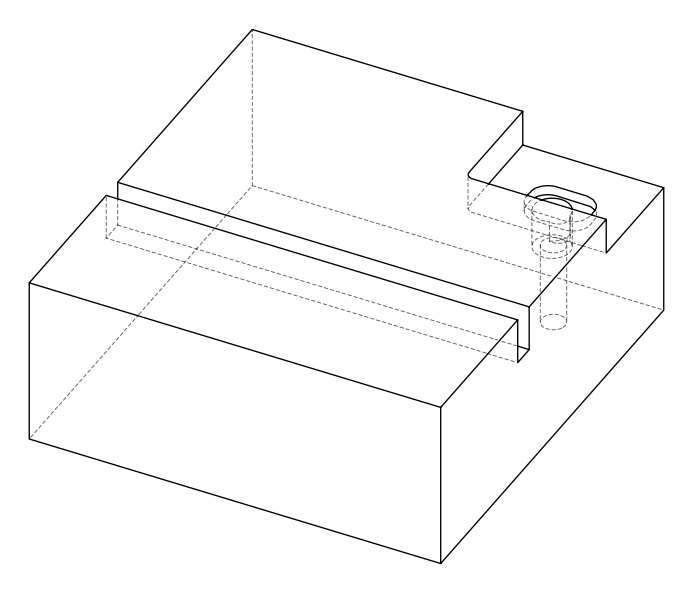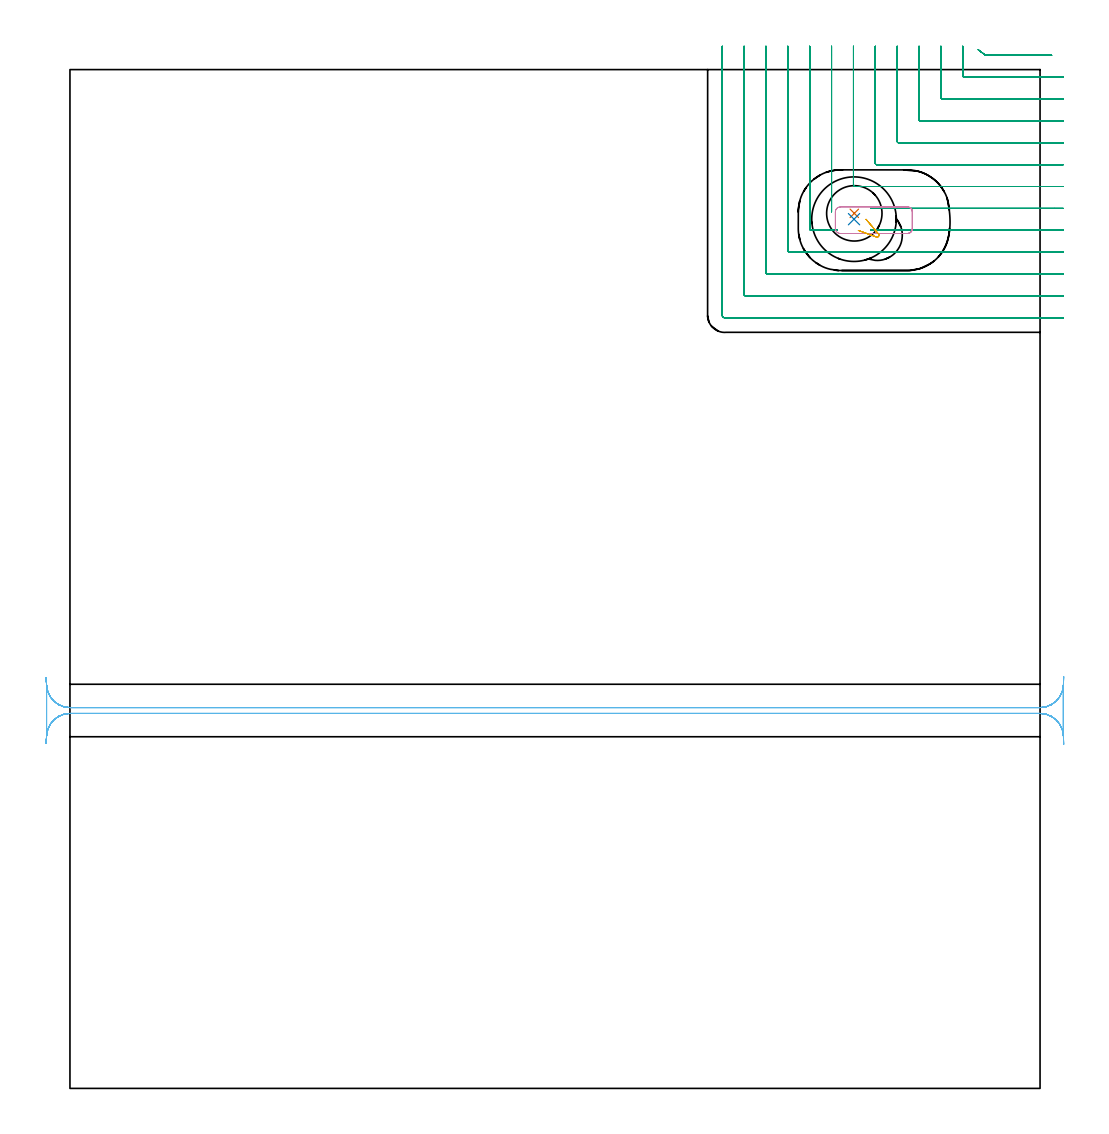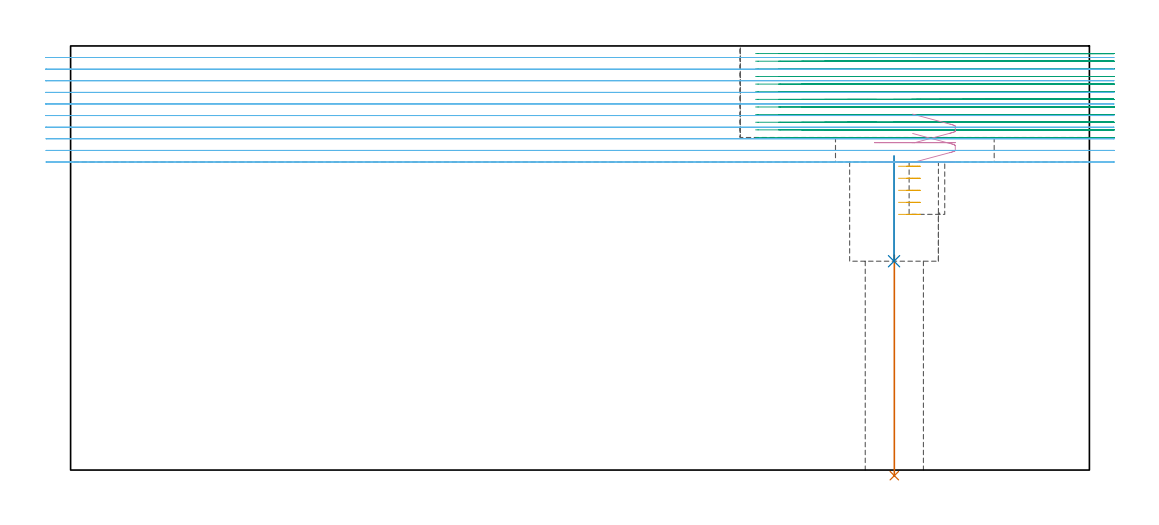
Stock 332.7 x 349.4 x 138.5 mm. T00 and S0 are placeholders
(PLAN: 6 operations, 4 tool changes, 57.4 min)
(1 INDEXABLE_INSERT_DRILL_THROUGH_HOLE_FROM_SOLID | STEP1HOLE | NXT0302_009 | 0.3 min | 39226 mm3)
(2 INDEXABLE_INSERT_DRILL_BLIND_HOLE_FROM_SOLID | STEP1POCKET | UGT0302_008 | 0.15 min | 26493 mm3)
(3 MILL_CORNER_NOTCH_RECTANGULAR | CORNER_NOTCH_RECTANGULAR | NXT0201_013 | Follow Part, ap 2.5, ae 75% | 41.26 min | 287174 mm3)
(4 MILL_RECTANGULAR_POCKET | POCKET_RECTANGULAR_STRAIGHT | UGT0201_109 | Follow Part, ap 6.35, ae 75% | 0.57 min | 7590 mm3)
(5 MILL_SLOT_ROUND_PART | SLOT_PARTIAL_ROUND | NXT0201_012 | Follow Part, ap 4, ae 75% | 0.22 min | 849 mm3)
(6 MILL_RECTANGULAR_SLOT | SLOT_RECTANGULAR | NXT0201_012 | Follow Part, ap 4, ae 75% | 14.92 min | 226970 mm3)
(TOOL NXT0302_009 | Index. Insert Drill 19mm [880-D1900L25-05] | D19 PA176 FL95 Z2)
(TOOL UGT0302_008 | Indexable Insert Drill 29mm | D29 PA180 FL50 Z2)
(TOOL NXT0201_013 | ENDMILL 10mm | D10 FL30 Z4)
(TOOL UGT0201_109 | End Mill 25.4 mm | D25.4 FL25 Z2)
(TOOL NXT0201_012 | ENDMILL 16mm [2P460-1600-NA 1630] | D16 FL38 Z6)
(OP 1 INDEXABLE_INSERT_DRILL_THROUGH_HOLE_FROM_SOLID)
G17 G21 G94 G90
T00 M6
G54
G17 G0 G90 X269. Y300.1 S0 M3
G43 Z148.5 H1
G94 G81 G98 Z-1.832 F250. R70.2
G80
M5
M2
(OP 2 INDEXABLE_INSERT_DRILL_BLIND_HOLE_FROM_SOLID)
G17 G21 G94 G90
T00 M6
G54
G17 G0 G90 X268.9 Y298.1 S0 M3
G43 Z148.5 H0
G94 G81 G98 Z68.2 F250. R102.6
G80
M5
M2
(OP 3 MILL_CORNER_NOTCH_RECTANGULAR)
G17 G21 G94 G90
T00 M6
G54
G17 G0 G90 X311.499 Y356.2 S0 M3
G43 Z148.5 H0
Z136.008
G94 G1 X313.899 Y354.4 F250.
G3 X314.193 Y354.3 R0.5 F500.
G1 X333.695
X336.695 F250.
G0 Z148.5
X306.2 Y357.4
Z136.008
G1 Y354.4
Y347.294 F500.
G3 X306.694 Y346.8 R0.5
G1 X337.7
X340.7 F250.
G0 Z148.5
X298.7 Y357.4
Z136.008
G1 Y354.4
Y339.795 F500.
G3 X299.195 Y339.3 R0.5
G1 X337.7
X340.7 F250.
G0 Z148.5
X291.2 Y357.4
Z136.008
G1 Y354.4
Y332.295 F500.
G3 X291.695 Y331.8 R0.5
G1 X337.7
X340.7 F250.
G0 Z148.5
X283.7 Y357.4
Z136.008
G1 Y354.4
Y324.795 F500.
G3 X284.195 Y324.3 R0.5
G1 X337.7
X340.7 F250.
G0 Z148.5
X276.2 Y357.4
Z136.008
G1 Y354.4
Y317.295 F500.
G3 X276.695 Y316.8 R0.5
G1 X337.7
X340.7 F250.
G0 Z148.5
X268.7 Y357.4
Z136.008
G1 Y354.4
Y309.796 F500.
G3 X269.196 Y309.3 R0.5
G1 X337.7
X340.7 F250.
G0 Z148.5
X261.2 Y357.4
Z136.008
G1 Y354.4
Y303.649 F500.
Y300.649 F250.
G0 Z148.5
X253.7 Y357.4
Z136.008
G1 Y354.4
Y294.796 F500.
G3 X254.196 Y294.3 R0.5
G1 X260.196
X263.196 F250.
G0 Z148.5
X274.648 Y301.8
Z136.008
G1 X277.648
X337.7 F500.
X340.7 F250.
G0 Z148.5
X274.605 Y294.3
Z136.008
G1 X277.605
X337.7 F500.
X340.7 F250.
G0 Z148.5
X246.2 Y357.4
Z136.008
G1 Y354.4
Y287.296 F500.
G3 X246.696 Y286.8 R0.5
G1 X337.7
X340.7 F250.
G0 Z148.5
X238.7 Y357.4
Z136.008
G1 Y354.4
Y279.797 F500.
G3 X239.197 Y279.3 R0.5
G1 X337.7
X340.7 F250.
G0 Z148.5
X231.2 Y357.4
Z136.008
G1 Y354.4
Y272.297 F500.
G3 X231.697 Y271.8 R0.5
G1 X337.7
X340.7 F250.
G0 Z148.5
X223.7 Y357.4
Z136.008
G1 Y354.4
Y265.1 F500.
G3 X224.5 Y264.3 R0.8
G1 X337.7
X340.7 F250.
G0 Z148.5
X311.499 Y356.2
Z133.517
G1 X313.899 Y354.4
G3 X314.193 Y354.3 R0.5 F500.
G1 X333.695
X336.695 F250.
G0 Z148.5
X306.2 Y357.4
Z133.517
G1 Y354.4
Y347.294 F500.
G3 X306.694 Y346.8 R0.5
G1 X337.7
X340.7 F250.
G0 Z148.5
X298.7 Y357.4
Z133.517
G1 Y354.4
Y339.795 F500.
G3 X299.195 Y339.3 R0.5
G1 X337.7
X340.7 F250.
G0 Z148.5
X291.2 Y357.4
Z133.517
G1 Y354.4
Y332.295 F500.
G3 X291.695 Y331.8 R0.5
G1 X337.7
X340.7 F250.
G0 Z148.5
X283.7 Y357.4
Z133.517
G1 Y354.4
Y324.795 F500.
G3 X284.195 Y324.3 R0.5
G1 X337.7
X340.7 F250.
G0 Z148.5
X276.2 Y357.4
Z133.517
G1 Y354.4
Y317.295 F500.
G3 X276.695 Y316.8 R0.5
G1 X337.7
X340.7 F250.
G0 Z148.5
X268.7 Y357.4
Z133.517
G1 Y354.4
Y309.796 F500.
G3 X269.196 Y309.3 R0.5
G1 X337.7
X340.7 F250.
G0 Z148.5
X261.2 Y357.4
Z133.517
G1 Y354.4
Y303.649 F500.
Y300.649 F250.
G0 Z148.5
X253.7 Y357.4
Z133.517
G1 Y354.4
Y294.796 F500.
G3 X254.196 Y294.3 R0.5
G1 X260.196
X263.196 F250.
G0 Z148.5
X274.648 Y301.8
Z133.517
G1 X277.648
X337.7 F500.
X340.7 F250.
G0 Z148.5
X274.605 Y294.3
Z133.517
G1 X277.605
X337.7 F500.
X340.7 F250.
G0 Z148.5
X246.2 Y357.4
Z133.517
G1 Y354.4
Y287.296 F500.
G3 X246.696 Y286.8 R0.5
G1 X337.7
X340.7 F250.
G0 Z148.5
X238.7 Y357.4
Z133.517
G1 Y354.4
Y279.797 F500.
G3 X239.197 Y279.3 R0.5
G1 X337.7
X340.7 F250.
G0 Z148.5
X231.2 Y357.4
Z133.517
G1 Y354.4
Y272.297 F500.
G3 X231.697 Y271.8 R0.5
G1 X337.7
X340.7 F250.
G0 Z148.5
X223.7 Y357.4
Z133.517
G1 Y354.4
Y265.1 F500.
G3 X224.5 Y264.3 R0.8
G1 X337.7
X340.7 F250.
G0 Z148.5
X311.499 Y356.2
Z131.025
G1 X313.899 Y354.4
G3 X314.193 Y354.3 R0.5 F500.
G1 X333.695
X336.695 F250.
G0 Z148.5
X306.2 Y357.4
Z131.025
G1 Y354.4
Y347.294 F500.
G3 X306.694 Y346.8 R0.5
G1 X337.7
X340.7 F250.
G0 Z148.5
X298.7 Y357.4
Z131.025
G1 Y354.4
Y339.795 F500.
G3 X299.195 Y339.3 R0.5
G1 X337.7
X340.7 F250.
G0 Z148.5
X291.2 Y357.4
Z131.025
G1 Y354.4
Y332.295 F500.
G3 X291.695 Y331.8 R0.5
G1 X337.7
X340.7 F250.
G0 Z148.5
X283.7 Y357.4
Z131.025
G1 Y354.4
Y324.795 F500.
G3 X284.195 Y324.3 R0.5
G1 X337.7
X340.7 F250.
G0 Z148.5
X276.2 Y357.4
Z131.025
G1 Y354.4
Y317.295 F500.
G3 X276.695 Y316.8 R0.5
G1 X337.7
X340.7 F250.
G0 Z148.5
X268.7 Y357.4
Z131.025
G1 Y354.4
Y309.796 F500.
G3 X269.196 Y309.3 R0.5
G1 X337.7
X340.7 F250.
G0 Z148.5
X261.2 Y357.4
Z131.025
G1 Y354.4
Y303.649 F500.
Y300.649 F250.
G0 Z148.5
X253.7 Y357.4
Z131.025
G1 Y354.4
Y294.796 F500.
G3 X254.196 Y294.3 R0.5
G1 X260.196
X263.196 F250.
G0 Z148.5
X274.648 Y301.8
Z131.025
G1 X277.648
X337.7 F500.
X340.7 F250.
G0 Z148.5
X274.605 Y294.3
Z131.025
G1 X277.605
X337.7 F500.
X340.7 F250.
G0 Z148.5
X246.2 Y357.4
Z131.025
G1 Y354.4
Y287.296 F500.
G3 X246.696 Y286.8 R0.5
G1 X337.7
X340.7 F250.
G0 Z148.5
X238.7 Y357.4
Z131.025
G1 Y354.4
Y279.797 F500.
G3 X239.197 Y279.3 R0.5
G1 X337.7
X340.7 F250.
G0 Z148.5
X231.2 Y357.4
Z131.025
G1 Y354.4
Y272.297 F500.
G3 X231.697 Y271.8 R0.5
G1 X337.7
X340.7 F250.
G0 Z148.5
X223.7 Y357.4
Z131.025
G1 Y354.4
Y265.1 F500.
G3 X224.5 Y264.3 R0.8
G1 X337.7
X340.7 F250.
G0 Z148.5
X311.499 Y356.2
Z128.533
G1 X313.899 Y354.4
G3 X314.193 Y354.3 R0.5 F500.
G1 X333.695
X336.695 F250.
G0 Z148.5
X306.2 Y357.4
Z128.533
G1 Y354.4
Y347.294 F500.
G3 X306.694 Y346.8 R0.5
G1 X337.7
X340.7 F250.
G0 Z148.5
X298.7 Y357.4
Z128.533
G1 Y354.4
Y339.795 F500.
G3 X299.195 Y339.3 R0.5
G1 X337.7
X340.7 F250.
G0 Z148.5
X291.2 Y357.4
Z128.533
G1 Y354.4
Y332.295 F500.
G3 X291.695 Y331.8 R0.5
G1 X337.7
X340.7 F250.
G0 Z148.5
X283.7 Y357.4
Z128.533
G1 Y354.4
Y324.795 F500.
G3 X284.195 Y324.3 R0.5
G1 X337.7
X340.7 F250.
G0 Z148.5
X276.2 Y357.4
Z128.533
G1 Y354.4
Y317.295 F500.
G3 X276.695 Y316.8 R0.5
G1 X337.7
X340.7 F250.
G0 Z148.5
X268.7 Y357.4
Z128.533
G1 Y354.4
Y309.796 F500.
G3 X269.196 Y309.3 R0.5
G1 X337.7
X340.7 F250.
G0 Z148.5
X261.2 Y357.4
Z128.533
G1 Y354.4
Y303.649 F500.
Y300.649 F250.
G0 Z148.5
X253.7 Y357.4
Z128.533
G1 Y354.4
Y294.796 F500.
G3 X254.196 Y294.3 R0.5
G1 X260.196
X263.196 F250.
G0 Z148.5
X274.648 Y301.8
Z128.533
G1 X277.648
X337.7 F500.
X340.7 F250.
G0 Z148.5
X274.605 Y294.3
Z128.533
G1 X277.605
X337.7 F500.
X340.7 F250.
G0 Z148.5
X246.2 Y357.4
Z128.533
G1 Y354.4
Y287.296 F500.
G3 X246.696 Y286.8 R0.5
G1 X337.7
X340.7 F250.
G0 Z148.5
X238.7 Y357.4
Z128.533
G1 Y354.4
Y279.797 F500.
G3 X239.197 Y279.3 R0.5
G1 X337.7
X340.7 F250.
G0 Z148.5
X231.2 Y357.4
Z128.533
G1 Y354.4
Y272.297 F500.
G3 X231.697 Y271.8 R0.5
G1 X337.7
X340.7 F250.
G0 Z148.5
X223.7 Y357.4
Z128.533
G1 Y354.4
Y265.1 F500.
G3 X224.5 Y264.3 R0.8
G1 X337.7
X340.7 F250.
G0 Z148.5
X311.499 Y356.2
Z126.042
G1 X313.899 Y354.4
G3 X314.193 Y354.3 R0.5 F500.
G1 X333.695
X336.695 F250.
G0 Z148.5
X306.2 Y357.4
Z126.042
G1 Y354.4
Y347.294 F500.
G3 X306.694 Y346.8 R0.5
G1 X337.7
X340.7 F250.
G0 Z148.5
X298.7 Y357.4
Z126.042
G1 Y354.4
Y339.795 F500.
G3 X299.195 Y339.3 R0.5
G1 X337.7
X340.7 F250.
G0 Z148.5
X291.2 Y357.4
Z126.042
G1 Y354.4
Y332.295 F500.
G3 X291.695 Y331.8 R0.5
G1 X337.7
X340.7 F250.
G0 Z148.5
X283.7 Y357.4
Z126.042
G1 Y354.4
Y324.795 F500.
G3 X284.195 Y324.3 R0.5
G1 X337.7
X340.7 F250.
G0 Z148.5
X276.2 Y357.4
Z126.042
G1 Y354.4
Y317.295 F500.
G3 X276.695 Y316.8 R0.5
G1 X337.7
X340.7 F250.
G0 Z148.5
X268.7 Y357.4
Z126.042
G1 Y354.4
Y309.796 F500.
G3 X269.196 Y309.3 R0.5
G1 X337.7
X340.7 F250.
G0 Z148.5
X261.2 Y357.4
Z126.042
G1 Y354.4
Y303.649 F500.
Y300.649 F250.
G0 Z148.5
X253.7 Y357.4
Z126.042
G1 Y354.4
Y294.796 F500.
G3 X254.196 Y294.3 R0.5
G1 X260.196
X263.196 F250.
G0 Z148.5
X274.646 Y301.8
Z126.042
G1 X277.646
X337.7 F500.
X340.7 F250.
G0 Z148.5
X274.605 Y294.3
Z126.042
G1 X277.605
X337.7 F500.
X340.7 F250.
G0 Z148.5
X246.2 Y357.4
Z126.042
G1 Y354.4
Y287.296 F500.
G3 X246.696 Y286.8 R0.5
G1 X337.7
X340.7 F250.
G0 Z148.5
X238.7 Y357.4
Z126.042
G1 Y354.4
Y279.797 F500.
G3 X239.197 Y279.3 R0.5
G1 X337.7
X340.7 F250.
G0 Z148.5
X231.2 Y357.4
Z126.042
G1 Y354.4
Y272.297 F500.
G3 X231.697 Y271.8 R0.5
G1 X337.7
X340.7 F250.
G0 Z148.5
X223.7 Y357.4
Z126.042
G1 Y354.4
Y265.1 F500.
G3 X224.5 Y264.3 R0.8
G1 X337.7
X340.7 F250.
G0 Z148.5
X311.499 Y356.2
Z123.55
G1 X313.899 Y354.4
G3 X314.193 Y354.3 R0.5 F500.
G1 X333.695
X336.695 F250.
G0 Z148.5
X306.2 Y357.4
Z123.55
G1 Y354.4
Y347.294 F500.
G3 X306.694 Y346.8 R0.5
G1 X337.7
X340.7 F250.
G0 Z148.5
X298.7 Y357.4
Z123.55
G1 Y354.4
Y339.795 F500.
G3 X299.195 Y339.3 R0.5
G1 X337.7
X340.7 F250.
G0 Z148.5
X291.2 Y357.4
Z123.55
G1 Y354.4
Y332.295 F500.
G3 X291.695 Y331.8 R0.5
G1 X337.7
X340.7 F250.
G0 Z148.5
X283.7 Y357.4
Z123.55
G1 Y354.4
Y324.795 F500.
G3 X284.195 Y324.3 R0.5
G1 X337.7
X340.7 F250.
G0 Z148.5
X276.2 Y357.4
Z123.55
G1 Y354.4
Y317.295 F500.
G3 X276.695 Y316.8 R0.5
G1 X337.7
X340.7 F250.
G0 Z148.5
X268.7 Y357.4
Z123.55
G1 Y354.4
Y309.796 F500.
G3 X269.196 Y309.3 R0.5
G1 X337.7
X340.7 F250.
G0 Z148.5
X261.2 Y357.4
Z123.55
G1 Y354.4
Y303.649 F500.
Y300.649 F250.
G0 Z148.5
X253.7 Y357.4
Z123.55
G1 Y354.4
Y294.796 F500.
G3 X254.196 Y294.3 R0.5
G1 X260.199
X263.199 F250.
G0 Z148.5
X274.645 Y301.8
Z123.55
G1 X277.645
X337.7 F500.
X340.7 F250.
G0 Z148.5
X274.604 Y294.3
Z123.55
G1 X277.604
X337.7 F500.
X340.7 F250.
G0 Z148.5
X246.2 Y357.4
Z123.55
G1 Y354.4
Y287.296 F500.
G3 X246.696 Y286.8 R0.5
G1 X337.7
X340.7 F250.
G0 Z148.5
X238.7 Y357.4
Z123.55
G1 Y354.4
Y279.797 F500.
G3 X239.197 Y279.3 R0.5
G1 X337.7
X340.7 F250.
G0 Z148.5
X231.2 Y357.4
Z123.55
G1 Y354.4
Y272.297 F500.
G3 X231.697 Y271.8 R0.5
G1 X337.7
X340.7 F250.
G0 Z148.5
X223.7 Y357.4
Z123.55
G1 Y354.4
Y265.1 F500.
G3 X224.5 Y264.3 R0.8
G1 X337.7
X340.7 F250.
G0 Z148.5
X311.499 Y356.2
Z121.058
G1 X313.899 Y354.4
G3 X314.193 Y354.3 R0.5 F500.
G1 X333.695
X336.695 F250.
G0 Z148.5
X306.2 Y357.4
Z121.058
G1 Y354.4
Y347.294 F500.
G3 X306.694 Y346.8 R0.5
G1 X337.7
X340.7 F250.
G0 Z148.5
X298.7 Y357.4
Z121.058
G1 Y354.4
Y339.795 F500.
G3 X299.195 Y339.3 R0.5
G1 X337.7
X340.7 F250.
G0 Z148.5
X291.2 Y357.4
Z121.058
G1 Y354.4
Y332.295 F500.
G3 X291.695 Y331.8 R0.5
G1 X337.7
X340.7 F250.
G0 Z148.5
X283.7 Y357.4
Z121.058
G1 Y354.4
Y324.795 F500.
G3 X284.195 Y324.3 R0.5
G1 X337.7
X340.7 F250.
G0 Z148.5
X276.2 Y357.4
Z121.058
G1 Y354.4
Y317.295 F500.
G3 X276.695 Y316.8 R0.5
G1 X337.7
X340.7 F250.
G0 Z148.5
X268.7 Y357.4
Z121.058
G1 Y354.4
Y309.796 F500.
G3 X269.196 Y309.3 R0.5
G1 X337.7
X340.7 F250.
G0 Z148.5
X261.2 Y357.4
Z121.058
G1 Y354.4
Y303.649 F500.
Y300.649 F250.
G0 Z148.5
X253.7 Y357.4
Z121.058
G1 Y354.4
Y294.796 F500.
G3 X254.196 Y294.3 R0.5
G1 X260.199
X263.199 F250.
G0 Z148.5
X274.645 Y301.8
Z121.058
G1 X277.645
X337.7 F500.
X340.7 F250.
G0 Z148.5
X274.604 Y294.3
Z121.058
G1 X277.604
X337.7 F500.
X340.7 F250.
G0 Z148.5
X246.2 Y357.4
Z121.058
G1 Y354.4
Y287.296 F500.
G3 X246.696 Y286.8 R0.5
G1 X337.7
X340.7 F250.
G0 Z148.5
X238.7 Y357.4
Z121.058
G1 Y354.4
Y279.797 F500.
G3 X239.197 Y279.3 R0.5
G1 X337.7
X340.7 F250.
G0 Z148.5
X231.2 Y357.4
Z121.058
G1 Y354.4
Y272.297 F500.
G3 X231.697 Y271.8 R0.5
G1 X337.7
X340.7 F250.
G0 Z148.5
X223.7 Y357.4
Z121.058
G1 Y354.4
Y265.1 F500.
G3 X224.5 Y264.3 R0.8
G1 X337.7
X340.7 F250.
G0 Z148.5
X311.499 Y356.2
Z118.567
G1 X313.899 Y354.4
G3 X314.193 Y354.3 R0.5 F500.
G1 X333.695
X336.695 F250.
G0 Z148.5
X306.2 Y357.4
Z118.567
G1 Y354.4
Y347.294 F500.
G3 X306.694 Y346.8 R0.5
G1 X337.7
X340.7 F250.
G0 Z148.5
X298.7 Y357.4
Z118.567
G1 Y354.4
Y339.795 F500.
G3 X299.195 Y339.3 R0.5
G1 X337.7
X340.7 F250.
G0 Z148.5
X291.2 Y357.4
Z118.567
G1 Y354.4
Y332.295 F500.
G3 X291.695 Y331.8 R0.5
G1 X337.7
X340.7 F250.
G0 Z148.5
X283.7 Y357.4
Z118.567
G1 Y354.4
Y324.795 F500.
G3 X284.195 Y324.3 R0.5
G1 X337.7
X340.7 F250.
G0 Z148.5
X276.2 Y357.4
Z118.567
G1 Y354.4
Y317.295 F500.
G3 X276.695 Y316.8 R0.5
G1 X337.7
X340.7 F250.
G0 Z148.5
X268.7 Y357.4
Z118.567
G1 Y354.4
Y309.796 F500.
G3 X269.196 Y309.3 R0.5
G1 X337.7
X340.7 F250.
G0 Z148.5
X261.2 Y357.4
Z118.567
G1 Y354.4
Y303.649 F500.
Y300.649 F250.
G0 Z148.5
X253.7 Y357.4
Z118.567
G1 Y354.4
Y294.796 F500.
G3 X254.196 Y294.3 R0.5
G1 X260.196
X263.196 F250.
G0 Z148.5
X274.647 Y301.8
Z118.567
G1 X277.647
X337.7 F500.
X340.7 F250.
G0 Z148.5
X274.602 Y294.3
Z118.567
G1 X277.602
X337.7 F500.
X340.7 F250.
G0 Z148.5
X246.2 Y357.4
Z118.567
G1 Y354.4
Y287.296 F500.
G3 X246.696 Y286.8 R0.5
G1 X337.7
X340.7 F250.
G0 Z148.5
X238.7 Y357.4
Z118.567
G1 Y354.4
Y279.797 F500.
G3 X239.197 Y279.3 R0.5
G1 X337.7
X340.7 F250.
G0 Z148.5
X231.2 Y357.4
Z118.567
G1 Y354.4
Y272.297 F500.
G3 X231.697 Y271.8 R0.5
G1 X337.7
X340.7 F250.
G0 Z148.5
X223.7 Y357.4
Z118.567
G1 Y354.4
Y265.1 F500.
G3 X224.5 Y264.3 R0.8
G1 X337.7
X340.7 F250.
G0 Z148.5
X311.499 Y356.2
Z116.075
G1 X313.899 Y354.4
G3 X314.193 Y354.3 R0.5 F500.
G1 X333.695
X336.695 F250.
G0 Z148.5
X306.2 Y357.4
Z116.075
G1 Y354.4
Y347.294 F500.
G3 X306.694 Y346.8 R0.5
G1 X337.7
X340.7 F250.
G0 Z148.5
X298.7 Y357.4
Z116.075
G1 Y354.4
Y339.795 F500.
G3 X299.195 Y339.3 R0.5
G1 X337.7
X340.7 F250.
G0 Z148.5
X291.2 Y357.4
Z116.075
G1 Y354.4
Y332.295 F500.
G3 X291.695 Y331.8 R0.5
G1 X337.7
X340.7 F250.
G0 Z148.5
X283.7 Y357.4
Z116.075
G1 Y354.4
Y324.795 F500.
G3 X284.195 Y324.3 R0.5
G1 X337.7
X340.7 F250.
G0 Z148.5
X276.2 Y357.4
Z116.075
G1 Y354.4
Y317.295 F500.
G3 X276.695 Y316.8 R0.5
G1 X337.7
X340.7 F250.
G0 Z148.5
X268.7 Y357.4
Z116.075
G1 Y354.4
Y309.796 F500.
G3 X269.196 Y309.3 R0.5
G1 X337.7
X340.7 F250.
G0 Z148.5
X261.2 Y357.4
Z116.075
G1 Y354.4
Y303.649 F500.
Y300.649 F250.
G0 Z148.5
X253.7 Y357.4
Z116.075
G1 Y354.4
Y294.796 F500.
G3 X254.196 Y294.3 R0.5
G1 X260.196
X263.196 F250.
G0 Z148.5
X274.647 Y301.8
Z116.075
G1 X277.647
X337.7 F500.
X340.7 F250.
G0 Z148.5
X274.602 Y294.3
Z116.075
G1 X277.602
X337.7 F500.
X340.7 F250.
G0 Z148.5
X246.2 Y357.4
Z116.075
G1 Y354.4
Y287.296 F500.
G3 X246.696 Y286.8 R0.5
G1 X337.7
X340.7 F250.
G0 Z148.5
X238.7 Y357.4
Z116.075
G1 Y354.4
Y279.797 F500.
G3 X239.197 Y279.3 R0.5
G1 X337.7
X340.7 F250.
G0 Z148.5
X231.2 Y357.4
Z116.075
G1 Y354.4
Y272.297 F500.
G3 X231.697 Y271.8 R0.5
G1 X337.7
X340.7 F250.
G0 Z148.5
X223.7 Y357.4
Z116.075
G1 Y354.4
Y265.1 F500.
G3 X224.5 Y264.3 R0.8
G1 X337.7
X340.7 F250.
G0 Z148.5
X311.499 Y356.2
Z113.583
G1 X313.899 Y354.4
G3 X314.193 Y354.3 R0.5 F500.
G1 X333.695
X336.695 F250.
G0 Z148.5
X306.2 Y357.4
Z113.583
G1 Y354.4
Y347.294 F500.
G3 X306.694 Y346.8 R0.5
G1 X337.7
X340.7 F250.
G0 Z148.5
X298.7 Y357.4
Z113.583
G1 Y354.4
Y339.795 F500.
G3 X299.195 Y339.3 R0.5
G1 X337.7
X340.7 F250.
G0 Z148.5
X291.2 Y357.4
Z113.583
G1 Y354.4
Y332.295 F500.
G3 X291.695 Y331.8 R0.5
G1 X337.7
X340.7 F250.
G0 Z148.5
X283.7 Y357.4
Z113.583
G1 Y354.4
Y324.795 F500.
G3 X284.195 Y324.3 R0.5
G1 X337.7
X340.7 F250.
G0 Z148.5
X276.2 Y357.4
Z113.583
G1 Y354.4
Y317.295 F500.
G3 X276.695 Y316.8 R0.5
G1 X337.7
X340.7 F250.
G0 Z148.5
X268.7 Y357.4
Z113.583
G1 Y354.4
Y309.796 F500.
G3 X269.196 Y309.3 R0.5
G1 X337.7
X340.7 F250.
G0 Z148.5
X261.2 Y357.4
Z113.583
G1 Y354.4
Y303.649 F500.
Y300.649 F250.
G0 Z148.5
X253.7 Y357.4
Z113.583
G1 Y354.4
Y294.796 F500.
G3 X254.196 Y294.3 R0.5
G1 X260.196
X263.196 F250.
G0 Z148.5
X274.646 Y301.8
Z113.583
G1 X277.646
X337.7 F500.
X340.7 F250.
G0 Z148.5
X274.605 Y294.3
Z113.583
G1 X277.605
X337.7 F500.
X340.7 F250.
G0 Z148.5
X246.2 Y357.4
Z113.583
G1 Y354.4
Y287.296 F500.
G3 X246.696 Y286.8 R0.5
G1 X337.7
X340.7 F250.
G0 Z148.5
X238.7 Y357.4
Z113.583
G1 Y354.4
Y279.797 F500.
G3 X239.197 Y279.3 R0.5
G1 X337.7
X340.7 F250.
G0 Z148.5
X231.2 Y357.4
Z113.583
G1 Y354.4
Y272.297 F500.
G3 X231.697 Y271.8 R0.5
G1 X337.7
X340.7 F250.
G0 Z148.5
X223.7 Y357.4
Z113.583
G1 Y354.4
Y265.1 F500.
G3 X224.5 Y264.3 R0.8
G1 X337.7
X340.7 F250.
G0 Z148.5
X311.499 Y356.2
Z111.092
G1 X313.899 Y354.4
G3 X314.193 Y354.3 R0.5 F500.
G1 X333.695
X336.695 F250.
G0 Z148.5
X306.2 Y357.4
Z111.092
G1 Y354.4
Y347.294 F500.
G3 X306.694 Y346.8 R0.5
G1 X337.7
X340.7 F250.
G0 Z148.5
X298.7 Y357.4
Z111.092
G1 Y354.4
Y339.795 F500.
G3 X299.195 Y339.3 R0.5
G1 X337.7
X340.7 F250.
G0 Z148.5
X291.2 Y357.4
Z111.092
G1 Y354.4
Y332.295 F500.
G3 X291.695 Y331.8 R0.5
G1 X337.7
X340.7 F250.
G0 Z148.5
X283.7 Y357.4
Z111.092
G1 Y354.4
Y324.795 F500.
G3 X284.195 Y324.3 R0.5
G1 X337.7
X340.7 F250.
G0 Z148.5
X276.2 Y357.4
Z111.092
G1 Y354.4
Y317.295 F500.
G3 X276.695 Y316.8 R0.5
G1 X337.7
X340.7 F250.
G0 Z148.5
X268.7 Y357.4
Z111.092
G1 Y354.4
Y309.796 F500.
G3 X269.196 Y309.3 R0.5
G1 X337.7
X340.7 F250.
G0 Z148.5
X261.2 Y357.4
Z111.092
G1 Y354.4
Y303.649 F500.
Y300.649 F250.
G0 Z148.5
X253.7 Y357.4
Z111.092
G1 Y354.4
Y294.796 F500.
G3 X254.196 Y294.3 R0.5
G1 X260.196
X263.196 F250.
G0 Z148.5
X274.646 Y301.8
Z111.092
G1 X277.646
X337.7 F500.
X340.7 F250.
G0 Z148.5
X274.605 Y294.3
Z111.092
G1 X277.605
X337.7 F500.
X340.7 F250.
G0 Z148.5
X246.2 Y357.4
Z111.092
G1 Y354.4
Y287.296 F500.
G3 X246.696 Y286.8 R0.5
G1 X337.7
X340.7 F250.
G0 Z148.5
X238.7 Y357.4
Z111.092
G1 Y354.4
Y279.797 F500.
G3 X239.197 Y279.3 R0.5
G1 X337.7
X340.7 F250.
G0 Z148.5
X231.2 Y357.4
Z111.092
G1 Y354.4
Y272.297 F500.
G3 X231.697 Y271.8 R0.5
G1 X337.7
X340.7 F250.
G0 Z148.5
X223.7 Y357.4
Z111.092
G1 Y354.4
Y265.1 F500.
G3 X224.5 Y264.3 R0.8
G1 X337.7
X340.7 F250.
G0 Z148.5
X311.499 Y356.2
Z108.6
G1 X313.899 Y354.4
G3 X314.193 Y354.3 R0.5 F500.
G1 X333.695
X336.695 F250.
G0 Z148.5
X306.2 Y357.4
Z108.6
G1 Y354.4
Y347.294 F500.
G3 X306.694 Y346.8 R0.5
G1 X337.7
X340.7 F250.
G0 Z148.5
X298.7 Y357.4
Z108.6
G1 Y354.4
Y339.795 F500.
G3 X299.195 Y339.3 R0.5
G1 X337.7
X340.7 F250.
G0 Z148.5
X291.2 Y357.4
Z108.6
G1 Y354.4
Y332.295 F500.
G3 X291.695 Y331.8 R0.5
G1 X337.7
X340.7 F250.
G0 Z148.5
X283.7 Y357.4
Z108.6
G1 Y354.4
Y324.795 F500.
G3 X284.195 Y324.3 R0.5
G1 X337.7
X340.7 F250.
G0 Z148.5
X276.2 Y357.4
Z108.6
G1 Y354.4
Y317.295 F500.
G3 X276.695 Y316.8 R0.5
G1 X337.7
X340.7 F250.
G0 Z148.5
X268.7 Y357.4
Z108.6
G1 Y354.4
Y309.796 F500.
G3 X269.196 Y309.3 R0.5
G1 X337.7
X340.7 F250.
G0 Z148.5
X261.2 Y357.4
Z108.6
G1 Y354.4
Y303.649 F500.
Y300.649 F250.
G0 Z148.5
X253.7 Y357.4
Z108.6
G1 Y354.4
Y294.796 F500.
G3 X254.196 Y294.3 R0.5
G1 X260.196
X263.196 F250.
G0 Z148.5
X274.647 Y301.8
Z108.6
G1 X277.647
X337.7 F500.
X340.7 F250.
G0 Z148.5
X274.605 Y294.3
Z108.6
G1 X277.605
X337.7 F500.
X340.7 F250.
G0 Z148.5
X246.2 Y357.4
Z108.6
G1 Y354.4
Y287.296 F500.
G3 X246.696 Y286.8 R0.5
G1 X337.7
X340.7 F250.
G0 Z148.5
X238.7 Y357.4
Z108.6
G1 Y354.4
Y279.797 F500.
G3 X239.197 Y279.3 R0.5
G1 X337.7
X340.7 F250.
G0 Z148.5
X231.2 Y357.4
Z108.6
G1 Y354.4
Y272.297 F500.
G3 X231.697 Y271.8 R0.5
G1 X337.7
X340.7 F250.
G0 Z148.5
X223.7 Y357.4
Z108.6
G1 Y354.4
Y265.1 F500.
G3 X224.5 Y264.3 R0.8
G1 X337.7
X340.7 F250.
G0 Z148.5
M5
M2
(OP 4 MILL_RECTANGULAR_POCKET)
G17 G21 G94 G90
T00 M6
G54
G17 G0 G90 X274.977 Y293.2 S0 M3
G43 Z148.5 H0
Z116.233
G94 G1 X287.2 Z112.958 F250.
X287.33 Z112.923
X287.67 Y293.261 Z112.831
X287.99 Y293.389 Z112.739
X288.278 Y293.579 Z112.646
X288.521 Y293.822 Z112.554
X288.711 Y294.11 Z112.462
X288.839 Y294.43 Z112.369
X288.9 Y294.77 Z112.277
Y300.73 Z110.68
X288.839 Y301.07 Z110.587
X288.711 Y301.39 Z110.495
X288.521 Y301.678 Z110.402
X288.278 Y301.921 Z110.31
X287.99 Y302.111 Z110.218
X287.67 Y302.239 Z110.125
X287.33 Y302.3 Z110.033
X287.2 Z109.998
X275.7 Z106.917
X264.2 F500.
G3 X262.5 Y300.6 R1.7
G1 Y294.9
G3 X264.2 Y293.2 R1.7
G1 X287.2
G3 X288.9 Y294.9 R1.7
G1 Y300.6
G3 X287.2 Y302.3 R1.7
G1 X275.7
X274.7
G0 X274.977 Y293.2 Z109.917
G1 X287.2 Z106.642 F250.
X287.33 Z106.607
X287.67 Y293.261 Z106.514
X287.99 Y293.389 Z106.422
X288.278 Y293.579 Z106.33
X288.521 Y293.822 Z106.237
X288.711 Y294.11 Z106.145
X288.839 Y294.43 Z106.052
X288.9 Y294.77 Z105.96
Y300.73 Z104.363
X288.839 Y301.07 Z104.271
X288.711 Y301.39 Z104.178
X288.521 Y301.678 Z104.086
X288.278 Y301.921 Z103.993
X287.99 Y302.111 Z103.901
X287.67 Y302.239 Z103.809
X287.33 Y302.3 Z103.716
X287.2 Z103.681
X275.7 Z100.6
X264.2 F500.
G3 X262.5 Y300.6 R1.7
G1 Y294.9
G3 X264.2 Y293.2 R1.7
G1 X287.2
G3 X288.9 Y294.9 R1.7
G1 Y300.6
G3 X287.2 Y302.3 R1.7
G1 X275.7
X274.7
G0 Z148.5
M5
M2
(OP 5 MILL_SLOT_ROUND_PART)
G17 G21 G94 G90
T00 M6
G54
G17 G0 G90 X270.37 Y294.244 S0 M3
G43 Z148.5 H1
Z99.214
G94 G1 X273.189 Y293.22 F250.
X276.578 Y291.989 F500.
G3 X277.296 Y293.02 R0.65
G1 X274.965 Y295.771
X273.026 Y298.06 F250.
G0 X270.369 Y294.245 Z95.286
G1 X273.189 Y293.22
X276.578 Y291.989 F500.
G3 X277.296 Y293.02 R0.65
G1 X274.965 Y295.772
X273.025 Y298.061 F250.
G0 X270.369 Y294.245 Z91.357
G1 X273.189 Y293.22
X276.578 Y291.989 F500.
G3 X277.296 Y293.02 R0.65
G1 X274.965 Y295.772
X273.025 Y298.061 F250.
G0 X270.369 Y294.245 Z87.429
G1 X273.189 Y293.22
X276.578 Y291.989 F500.
G3 X277.296 Y293.02 R0.65
G1 X274.965 Y295.772
X273.025 Y298.061 F250.
G0 X270.369 Y294.245 Z83.5
G1 X273.189 Y293.22
X276.578 Y291.989 F500.
G3 X277.296 Y293.02 R0.65
G1 X274.965 Y295.772
X273.025 Y298.061 F250.
G0 Z148.5
M5
M2
(OP 6 MILL_RECTANGULAR_SLOT)
G17 G21 G94 G90
T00 M6
G54
G17 G0 G90 X-8.23 Y118.303 S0 M3
G43 Z148.5 H1
Z134.71
G94 G1 X-7.97 Y121.292 F250.
G2 X0. Y128.6 R8. F500.
G1 X332.7
G2 X340.69 Y121. R8.
G1 X340.7
Y138.2
X340.69
G2 X332.7 Y130.6 R8.
G1 X0.
G2 X-7.97 Y137.908 R8.
G1 X-8.23 Y140.897 F250.
G0 Y118.303 Z130.92
G1 X-7.97 Y121.292
G2 X0. Y128.6 R8. F500.
G1 X332.7
G2 X340.69 Y121. R8.
G1 X340.7
Y138.2
X340.69
G2 X332.7 Y130.6 R8.
G1 X0.
G2 X-7.97 Y137.908 R8.
G1 X-8.23 Y140.897 F250.
G0 Y118.303 Z127.13
G1 X-7.97 Y121.292
G2 X0. Y128.6 R8. F500.
G1 X332.7
G2 X340.69 Y121. R8.
G1 X340.7
Y138.2
X340.69
G2 X332.7 Y130.6 R8.
G1 X0.
G2 X-7.97 Y137.908 R8.
G1 X-8.23 Y140.897 F250.
G0 Y118.303 Z123.34
G1 X-7.97 Y121.292
G2 X0. Y128.6 R8. F500.
G1 X332.7
G2 X340.69 Y121. R8.
G1 X340.7
Y138.2
X340.69
G2 X332.7 Y130.6 R8.
G1 X0.
G2 X-7.97 Y137.908 R8.
G1 X-8.23 Y140.897 F250.
G0 Y118.303 Z119.55
G1 X-7.97 Y121.292
G2 X0. Y128.6 R8. F500.
G1 X332.7
G2 X340.69 Y121. R8.
G1 X340.7
Y138.2
X340.69
G2 X332.7 Y130.6 R8.
G1 X0.
G2 X-7.97 Y137.908 R8.
G1 X-8.23 Y140.897 F250.
G0 Y118.303 Z115.76
G1 X-7.97 Y121.292
G2 X0. Y128.6 R8. F500.
G1 X332.7
G2 X340.69 Y121. R8.
G1 X340.7
Y138.2
X340.69
G2 X332.7 Y130.6 R8.
G1 X0.
G2 X-7.97 Y137.908 R8.
G1 X-8.23 Y140.897 F250.
G0 Y118.303 Z111.97
G1 X-7.97 Y121.292
G2 X0. Y128.6 R8. F500.
G1 X332.7
G2 X340.69 Y121. R8.
G1 X340.7
Y138.2
X340.69
G2 X332.7 Y130.6 R8.
G1 X0.
G2 X-7.97 Y137.908 R8.
G1 X-8.23 Y140.897 F250.
G0 Z148.5
X340.84 Y141.196
Z108.18
G1 X340.69 Y138.2
G2 X332.7 Y130.6 R8. F500.
G1 X0.
G2 X-7.99 Y138.2 R8.
G1 X-8.
Y121.
X-7.99
G2 X0. Y128.6 R8.
G1 X332.7
G2 X340.69 Y121. R8.
G1 X340.84 Y118.004 F250.
G0 Y141.196 Z104.39
G1 X340.69 Y138.2
G2 X332.7 Y130.6 R8. F500.
G1 X0.
G2 X-7.99 Y138.2 R8.
G1 X-8.
Y121.
X-7.99
G2 X0. Y128.6 R8.
G1 X332.7
G2 X340.69 Y121. R8.
G1 X340.84 Y118.004 F250.
G0 Y141.196 Z100.6
G1 X340.69 Y138.2
G2 X332.7 Y130.6 R8. F500.
G1 X0.
G2 X-7.99 Y138.2 R8.
G1 X-8.
Y121.
X-7.99
G2 X0. Y128.6 R8.
G1 X332.7
G2 X340.69 Y121. R8.
G1 X340.84 Y118.004 F250.
G0 Z148.5
M5
M2
